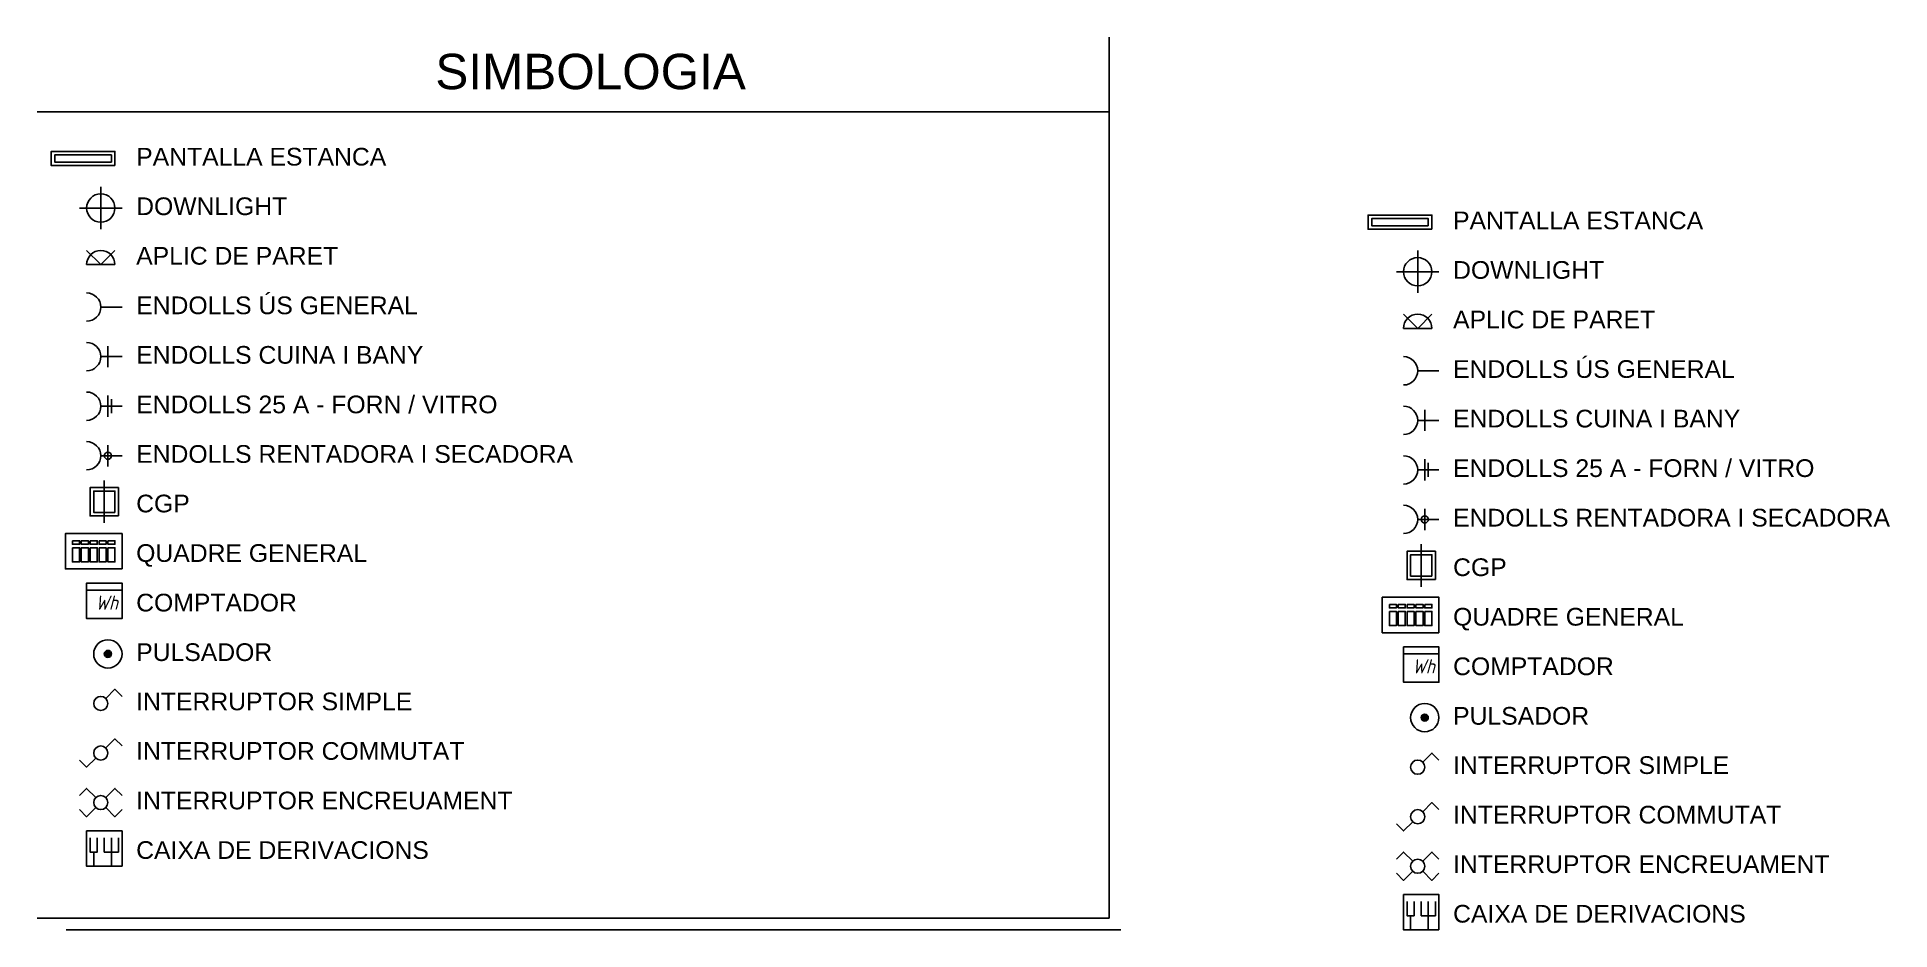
# Model space of a CAD drawing. Header units: millimetres. Extents: x 0 to 262, y 0 to 126.
import ezdxf
from ezdxf.enums import TextEntityAlignment as Align

# ---------------------------------------------------------------- set-up
doc = ezdxf.new("R2010")
doc.units = ezdxf.units.MM
doc.set_wipeout_variables(frame=1)
doc.styles.add('SIMBOLOGIA', font='arial.ttf', dxfattribs={"width": 0.8})
doc.styles.get("Standard").update_dxf_attribs({"font": 'arial.ttf'})

msp = doc.modelspace()

# ---------------------------------------------------------------- hatches: boundary and pattern name
h = msp.add_hatch(color=256)
h.dxf.hatch_style = 1
h.paths.add_polyline_path([(196.5, 30, 1), (195.5, 30, 1)])

# ---------------------------------------------------------------- linework, layer by layer
for points in [[(197, 99), (197, 101), (188, 101), (188, 99), (197, 99)], [(195, 96), (195, 90)], [(192, 93), (198, 93)], [(195, 85), (193, 87)], [(195, 85), (197, 87)], [(193, 85), (197, 85)], [(198, 79), (195, 79)], [(196, 73.5), (196, 70.5)], [(198, 72), (195, 72)], [(196, 66.5), (196, 63.5)], [(196.5, 66), (196.5, 64)], [(198, 65), (195, 65)], [(198, 58), (195, 58)], [(196, 59.5), (196, 56.5)], [(197, 50), (197, 53), (194, 53), (194, 50), (197, 50)], [(195.5, 54.5), (195.5, 48.5)], [(198, 42), (198, 47), (190, 47), (190, 42), (198, 42)], [(195.71, 23.71), (197, 25), (198, 24)], [(195.71, 16.71), (197, 18), (198, 17)], [(194.29, 15.29), (193, 14), (192, 15)], [(192, 10), (193, 11), (194.29, 9.71)], [(195.71, 9.71), (197, 11), (198, 10)], [(194.29, 8.29), (193, 7), (192, 8)], [(195.71, 8.29), (197, 7), (198, 8)], [(194, 0), (194, 2), (193.5, 2), (193.5, 4)], [(194, 2), (194.5, 2), (194.5, 4)], [(195.5, 2), (195.5, 4)], [(195.5, 2), (197.5, 2), (197.5, 4)], [(196.5, 0), (196.5, 4)]]:
    msp.add_lwpolyline(points)
for points in [[(196.5, 99.5), (196.5, 100.5), (188.5, 100.5), (188.5, 99.5)], [(197.5, 49.5), (197.5, 53.5), (193.5, 53.5), (193.5, 49.5)], [(191, 46), (192, 46), (192, 45.5), (191, 45.5)], [(191, 45), (192, 45), (192, 43), (191, 43)], [(192.25, 46), (193.25, 46), (193.25, 45.5), (192.25, 45.5)], [(192.25, 45), (193.25, 45), (193.25, 43), (192.25, 43)], [(193.5, 46), (194.5, 46), (194.5, 45.5), (193.5, 45.5)], [(193.5, 45), (194.5, 45), (194.5, 43), (193.5, 43)], [(194.75, 46), (195.75, 46), (195.75, 45.5), (194.75, 45.5)], [(194.75, 45), (195.75, 45), (195.75, 43), (194.75, 43)], [(196, 46), (197, 46), (197, 45.5), (196, 45.5)], [(196, 45), (197, 45), (197, 43), (196, 43)], [(198, 40), (193, 40), (193, 35), (198, 35)], [(193, 40), (198, 40), (198, 39), (193, 39)], [(198, 0), (193, 0), (193, 5), (198, 5)]]:
    msp.add_lwpolyline(points, close=True)
for centre, radius in [((195, 93), 2), ((196, 58), 0.5), ((196, 30), 2), ((196, 30), 0.5), ((195, 23), 1), ((195, 16), 1), ((195, 9), 1)]:
    msp.add_circle(centre, radius)
for centre, start, end in [((195, 85), 0, 180), ((193, 79), 270, 90), ((193, 72), 270, 90), ((193, 65), 270, 90), ((193, 58), 270, 90)]:
    msp.add_arc(centre, 2, start, end)

# ---------------------------------------------------------------- texts
at = {"style": 'SIMBOLOGIA'}
for s, p in [('PANTALLA ESTANCA', (200, 99)), ('DOWNLIGHT', (200, 92)), ('APLIC DE PARET', (200, 85)), ('ENDOLLS ÚS GENERAL', (200, 78)), ('ENDOLLS CUINA I BANY', (200, 71)), ('ENDOLLS 25 A - FORN / VITRO', (200, 64)), ('ENDOLLS RENTADORA I SECADORA', (200, 57)), ('CGP', (200, 50)), ('QUADRE GENERAL', (200, 43)), ('COMPTADOR', (200, 36)), ('PULSADOR', (200, 29)), ('INTERRUPTOR SIMPLE', (200, 22.04)), ('INTERRUPTOR COMMUTAT', (200, 15.04)), ('INTERRUPTOR ENCREUAMENT', (200, 8.04)), ('CAIXA DE DERIVACIONS', (200, 1.04))]:
    msp.add_text(s, height=2.5, dxfattribs=at).set_placement(p)
at = {"insert": (194.25, 38.25), "char_height": 2, "attachment_point": 1}
msp.add_mtext_dynamic_manual_height_columns('{\\Fgbeitc|c0;Wh}', width=3, gutter_width=12.5, heights=[0], dxfattribs=at)

# ---------------------------------------------------------------- wipeouts: each hides what was drawn before it
msp.add_wipeout([(0, 0), (153.09, 0), (153.09, 126.16), (0, 126.16)])

# ---------------------------------------------------------------- next in the draw order: hatches: boundary and pattern name
h = msp.add_hatch(color=256)
h.dxf.hatch_style = 1
h.paths.add_polyline_path([(10.5, 39, 1), (9.5, 39, 1)])

# ---------------------------------------------------------------- next in the draw order: linework, layer by layer
for p, q in [((151.42, 1.67), (151.42, 126.16)), ((0, 115.59), (151.42, 115.59)), ((0.66, 115.59), (151.42, 115.59)), ((151.42, 1.67), (0, 1.67)), ((4.11, 0), (153.09, 0))]:
    msp.add_line(p, q)
for points in [[(11, 108), (11, 110), (2, 110), (2, 108), (11, 108)], [(9, 105), (9, 99)], [(6, 102), (12, 102)], [(7, 96), (9, 94), (11, 96)], [(7, 94), (11, 94)], [(9, 94), (9, 94)], [(12, 88), (9, 88)], [(10, 82.5), (10, 79.5)], [(12, 81), (9, 81)], [(12, 74), (9, 74)], [(10, 75.5), (10, 72.5)], [(10.5, 75), (10.5, 73)], [(10, 68.5), (10, 65.5)], [(12, 67), (9, 67)], [(9.5, 63.5), (9.5, 57.5)], [(11, 59), (11, 62), (8, 62), (8, 59), (11, 59)], [(12, 51), (12, 56), (4, 56), (4, 51), (12, 51)], [(9.71, 32.71), (11, 34), (12, 33)], [(9.71, 25.71), (11, 27), (12, 26)], [(8.29, 24.29), (7, 23), (6, 24)], [(6, 19), (7, 20), (8.29, 18.71)], [(9.71, 18.71), (11, 20), (12, 19)], [(8.29, 17.29), (7, 16), (6, 17)], [(9.71, 17.29), (11, 16), (12, 17)], [(8, 9), (8, 11), (7.5, 11), (7.5, 13)], [(8, 11), (8.5, 11), (8.5, 13)], [(9.5, 11), (9.5, 13)], [(9.5, 11), (11.5, 11), (11.5, 13)], [(10.5, 9), (10.5, 13)]]:
    msp.add_lwpolyline(points)
for points in [[(10.5, 108.5), (10.5, 109.5), (2.5, 109.5), (2.5, 108.5)], [(11.5, 58.5), (11.5, 62.5), (7.5, 62.5), (7.5, 58.5)], [(5, 55), (6, 55), (6, 54.5), (5, 54.5)], [(6.25, 55), (7.25, 55), (7.25, 54.5), (6.25, 54.5)], [(7.5, 55), (8.5, 55), (8.5, 54.5), (7.5, 54.5)], [(8.75, 55), (9.75, 55), (9.75, 54.5), (8.75, 54.5)], [(10, 55), (11, 55), (11, 54.5), (10, 54.5)], [(5, 54), (6, 54), (6, 52), (5, 52)], [(6.25, 54), (7.25, 54), (7.25, 52), (6.25, 52)], [(7.5, 54), (8.5, 54), (8.5, 52), (7.5, 52)], [(8.75, 54), (9.75, 54), (9.75, 52), (8.75, 52)], [(10, 54), (11, 54), (11, 52), (10, 52)], [(12, 49), (7, 49), (7, 44), (12, 44)], [(7, 49), (12, 49), (12, 48), (7, 48)], [(12, 9), (7, 9), (7, 14), (12, 14)]]:
    msp.add_lwpolyline(points, close=True)
for centre, radius in [((9, 102), 2), ((10, 67), 0.5), ((10, 39), 2), ((10, 39), 0.5), ((9, 32), 1), ((9, 25), 1), ((9, 18), 1)]:
    msp.add_circle(centre, radius)
for centre, start, end in [((9, 94), 0, 180), ((7, 88), 270, 90), ((7, 81), 270, 90), ((7, 74), 270, 90), ((7, 67), 270, 90)]:
    msp.add_arc(centre, 2, start, end)

# ---------------------------------------------------------------- next in the draw order: texts
at = {"style": 'SIMBOLOGIA'}
msp.add_text('SIMBOLOGIA', height=5, dxfattribs=at).set_placement((78.18, 118.79), align=Align.CENTER)
for s, p in [('PANTALLA ESTANCA', (14, 108)), ('DOWNLIGHT', (14, 101)), ('APLIC DE PARET', (14, 94)), ('ENDOLLS ÚS GENERAL', (14, 87)), ('ENDOLLS CUINA I BANY', (14, 80)), ('ENDOLLS 25 A - FORN / VITRO', (14, 73)), ('ENDOLLS RENTADORA I SECADORA', (14, 66)), ('CGP', (14, 59)), ('QUADRE GENERAL', (14, 52)), ('COMPTADOR', (14, 45)), ('PULSADOR', (14, 38)), ('INTERRUPTOR SIMPLE', (14, 31.04)), ('INTERRUPTOR COMMUTAT', (14, 24.04)), ('INTERRUPTOR ENCREUAMENT', (14, 17.04)), ('CAIXA DE DERIVACIONS', (14, 10.04))]:
    msp.add_text(s, height=2.5, dxfattribs=at).set_placement(p)
at = {"insert": (8.25, 47.25), "char_height": 2, "attachment_point": 1}
msp.add_mtext_dynamic_manual_height_columns('{\\Fgbeitc|c0;Wh}', width=3, gutter_width=12.5, heights=[0], dxfattribs=at)

doc.saveas('drawing.dxf')
